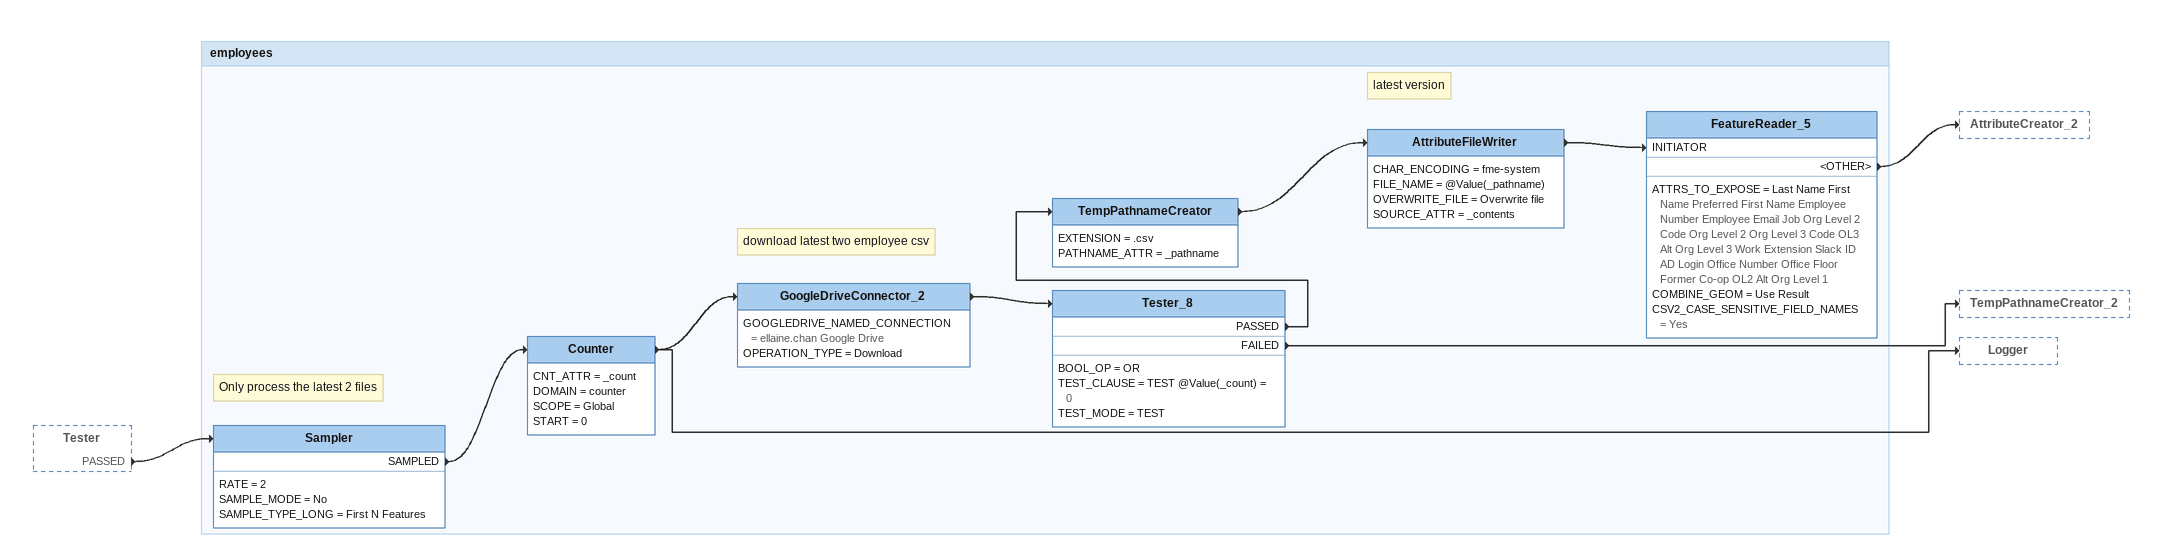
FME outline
Tester [outside]
    PASSED -> Sampler

Bookmark: employees
Note: Only process the latest 2 files
Sampler
    RATE = 2
    SAMPLE_MODE = No
    SAMPLE_TYPE_LONG = First N Features
    SAMPLED -> Counter
Counter
    CNT_ATTR = _count
    DOMAIN = counter
    SCOPE = Global
    START = 0
    -> GoogleDriveConnector_2
    -> Logger
Note: download latest two employee csv
GoogleDriveConnector_2
    GOOGLEDRIVE_NAMED_CONNECTION = ellaine.chan Google Drive
    OPERATION_TYPE = Download
    -> Tester_8
Tester_8
    BOOL_OP = OR
    TEST_CLAUSE = TEST @Value(_count) = 0
    TEST_MODE = TEST
    PASSED -> TempPathnameCreator
    FAILED -> TempPathnameCreator_2
TempPathnameCreator
    EXTENSION = .csv
    PATHNAME_ATTR = _pathname
    -> AttributeFileWriter
Note: latest version
AttributeFileWriter
    CHAR_ENCODING = fme-system
    FILE_NAME = @Value(_pathname)
    OVERWRITE_FILE = Overwrite file
    SOURCE_ATTR = _contents
    -> FeatureReader_5 [INITIATOR]
FeatureReader_5
    ATTRS_TO_EXPOSE = Last Name First Name Preferred First Name Employee Number Employee Email Job Org Level 2 Code Org Level 2 Org Level 3 Code OL3 Alt Org Level 3 Work Extension Slack ID AD Login Office Number Office Floor Former Co-op OL2 Alt Org Level 1
    COMBINE_GEOM = Use Result
    CSV2_CASE_SENSITIVE_FIELD_NAMES = Yes
    <OTHER> -> AttributeCreator_2
